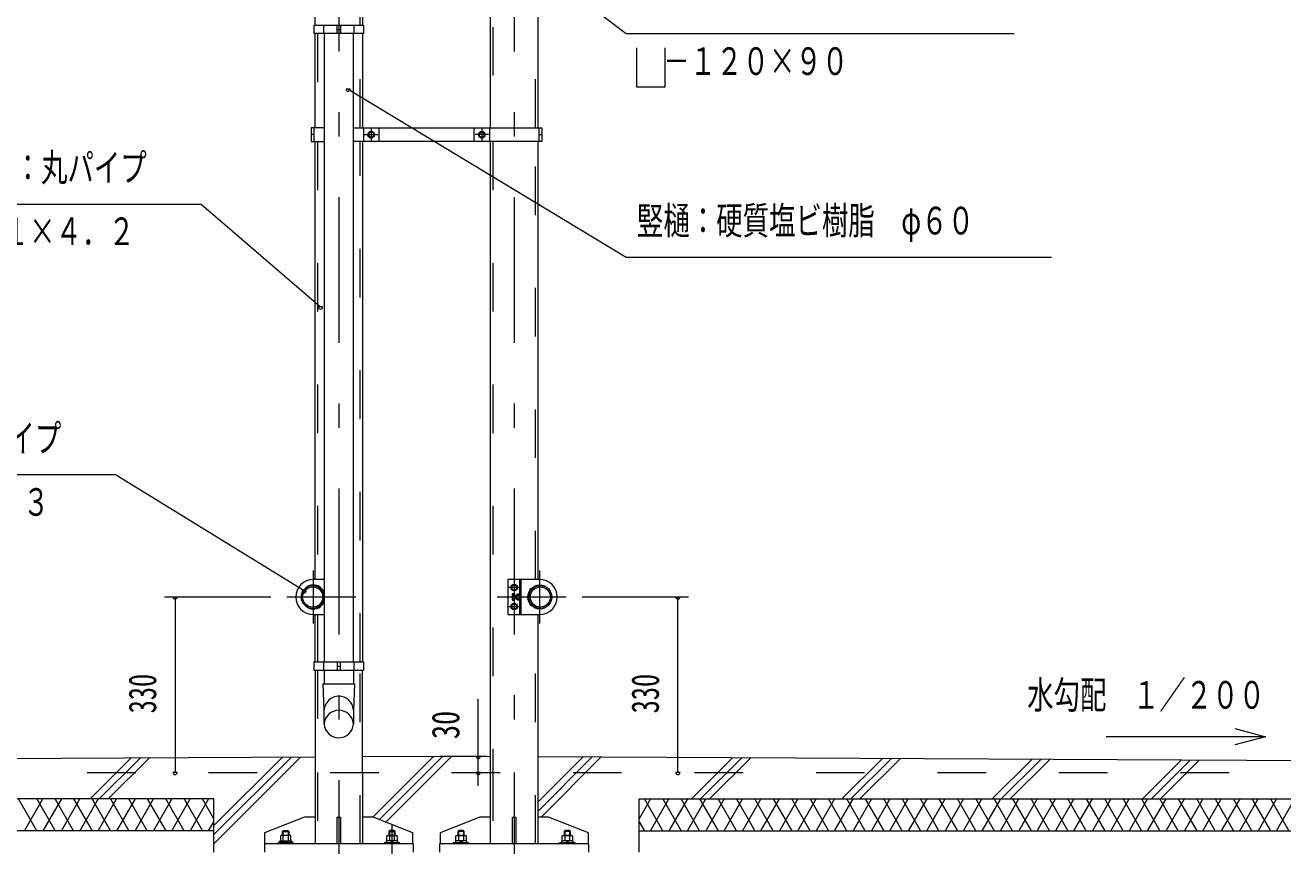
# Model space of a CAD drawing. Units: millimetres, scale not verified. Extents: x -31547 to 31550, y -14700 to 14700.
# Drawn here: x 18732 to 27014, y 1049 to 6454 of the extents above; entities that cross this region are included whole.
import ezdxf
from ezdxf.enums import TextEntityAlignment as Align

# ---------------------------------------------------------------- set-up
doc = ezdxf.new("R2010")
doc.units = ezdxf.units.MM
doc.header["$LTSCALE"] = 80
doc.linetypes.add('USER2', pattern=[10, 4, -6])
doc.linetypes.add('USER3', pattern=[24, 12, -5, 2, -5])
for name, color, linetype, lineweight in [('0-6_2-02BOLD', 7, 'Continuous', 18), ('0-7_2-12HIDDEN', 3, 'USER2', 18), ('0-8_2-22CENTER', 3, 'USER3', 18), ('0-9_2-42THIN', 4, 'Continuous', 18), ('0-A_2-52DIM', 3, 'Continuous', 18), ('0-B_2-62HATCH', 2, 'Continuous', 18)]:
    doc.layers.add(name, color=color, linetype=linetype, lineweight=lineweight)
doc.styles.add('ＭＳ ゴシック', font='')
doc.styles.get('ＭＳ ゴシック').set_extended_font_data('MS Gothic')

msp = doc.modelspace()

# ---------------------------------------------------------------- linework, layer by layer
at = {"layer": '0-6_2-02BOLD'}
for p, q in [((20641.41, 6453.9), (20641.41, 7241.41)), ((21796.42, 5778.4), (21796.42, 7241.41)), ((22108.27, 7241.41), (22108.27, 5778.4)), ((20953.26, 6543.06), (20953.26, 6453.9)), ((20641.41, 5778.4), (20641.41, 6397.9)), ((20695.47, 6453.9), (20695.47, 6397.9)), ((20701.08, 6397.9), (20701.08, 2260.9)), ((20786.66, 6397.9), (20786.66, 6453.9)), ((20786.66, 6425.9), (20808.01, 6425.9)), ((20808.01, 6453.9), (20808.01, 6397.9)), ((20893.61, 2260.9), (20893.61, 6397.9)), ((20899.16, 6397.9), (20899.16, 6453.9)), ((20953.26, 6397.9), (20953.26, 5778.4)), ((20635.82, 5732.91), (20614.47, 5732.91)), ((20635.82, 5687.41), (20635.82, 5778.4)), ((20958.87, 5778.4), (20958.87, 5687.41)), ((21063.87, 5687.41), (21063.87, 5778.4)), ((21685.81, 5778.4), (21685.81, 5687.41)), ((21790.8, 5687.41), (21790.8, 5778.4)), ((22113.85, 5778.4), (22113.85, 5687.41)), ((22113.85, 5732.91), (22135.2, 5732.91)), ((20641.41, 2803.4), (20641.41, 5687.41)), ((20953.26, 5687.41), (20953.26, 2260.9)), ((21796.42, 1532.9), (21796.42, 5687.41)), ((22108.27, 5687.41), (22108.27, 2803.4)), ((20701.08, 2803.4), (20629.34, 2803.4)), ((21987.34, 2803.4), (21987.34, 2572.4)), ((21952.34, 2698.01), (21940.1, 2698.01)), ((21940.1, 2677.8), (21952.34, 2677.8)), ((21969.84, 2698.4), (21952.34, 2698.4)), ((21952.34, 2677.4), (21969.84, 2677.4)), ((21987.34, 2698.01), (21971.61, 2698.01)), ((21971.61, 2677.8), (21987.34, 2677.8)), ((21987.34, 2667.7), (21971.61, 2667.7)), ((22046.14, 2677.4), (22042.29, 2677.4)), ((20629.34, 2572.4), (20701.08, 2572.4)), ((20641.41, 2260.9), (20641.41, 2572.4)), ((22108.26, 2572.4), (22108.26, 1063.9)), ((20695.47, 2260.9), (20695.47, 2204.9)), ((20786.66, 2260.9), (20786.66, 2204.9)), ((20808.01, 2204.9), (20808.01, 2260.9)), ((20899.16, 2204.9), (20899.16, 2260.9)), ((20641.41, 2204.9), (20641.41, 1532.9)), ((20701.06, 2204.9), (20701.06, 2115.78)), ((20786.66, 2232.9), (20808.01, 2232.9)), ((20893.55, 2204.9), (20893.55, 2115.78)), ((20953.26, 1532.9), (20953.26, 2204.9)), ((14339.83, 1602.9), (20641.41, 1634.25)), ((28409.83, 1602.9), (22108.25, 1634.25)), ((20641.4, 1532.9), (20641.4, 1063.9)), ((20953.25, 1532.9), (20953.25, 1063.9)), ((21796.41, 1063.9), (21796.41, 1532.9)), ((20807.83, 1238.9), (20807.83, 1063.9)), ((21962.83, 1238.9), (21962.83, 1063.9)), ((20308.9, 1133.9), (20308.9, 1063.9)), ((20426.33, 1142.98), (20468.34, 1142.98)), ((20430.16, 1082.45), (20430.16, 1114.29)), ((20447.34, 1082.45), (20436.83, 1071.95)), ((20457.83, 1082.45), (20447.34, 1071.95)), ((20464.51, 1114.29), (20464.51, 1082.45)), ((21126.33, 1142.98), (21126.33, 1117.45)), ((21130.16, 1114.29), (21130.16, 1082.45)), ((21136.83, 1082.45), (21147.33, 1071.95)), ((21157.83, 1071.95), (21147.33, 1082.45)), ((21164.51, 1082.45), (21164.51, 1114.29)), ((21585.15, 1114.29), (21585.15, 1082.45)), ((21591.83, 1071.95), (21602.34, 1082.45)), ((21612.84, 1082.45), (21602.34, 1071.95)), ((21616.33, 1149.98), (21623.34, 1142.98)), ((21619.51, 1082.45), (21619.51, 1114.29)), ((22323.33, 1142.98), (22281.33, 1142.98)), ((22285.16, 1114.29), (22285.16, 1082.45)), ((22291.83, 1082.45), (22302.33, 1071.95)), ((22312.82, 1071.95), (22302.33, 1082.45)), ((22319.51, 1082.45), (22319.51, 1114.29)), ((20307.34, 1063.9), (20307.34, 1007.9))]:
    msp.add_line(p, q, dxfattribs=at)
for points in [[(20958.86, 6453.9), (20958.86, 6397.9), (20635.82, 6397.9), (20635.82, 6453.9)], [(20993.43, 5722.81), (21010.93, 5712.69), (21028.43, 5722.81), (21028.43, 5743.01), (21010.93, 5753.12), (20993.43, 5743.01)], [(21721.24, 5722.81), (21738.74, 5712.69), (21756.25, 5722.81), (21756.25, 5743.01), (21738.74, 5753.12), (21721.24, 5743.01)], [(21969.84, 2740.8), (21969.84, 2761.01), (21952.34, 2771.11), (21934.84, 2761.01), (21934.84, 2740.8), (21952.33, 2730.69)], [(21938.34, 2705.05), (21938.34, 2670.75), (21940.1, 2667.7), (21952.34, 2667.7), (21952.34, 2708.11), (21940.1, 2708.11)], [(21969.84, 2614.8), (21969.84, 2635), (21952.34, 2645.11), (21934.84, 2635), (21934.84, 2614.8), (21952.33, 2604.69)], [(20958.86, 2204.9), (20635.82, 2204.9), (20635.82, 2260.9), (20958.86, 2260.9)]]:
    msp.add_lwpolyline(points, close=True, dxfattribs=at)
for points in [[(20701.08, 5778.4), (20614.47, 5778.4), (20614.47, 5687.41), (20701.08, 5687.41)], [(20893.61, 5778.4), (22135.2, 5778.4), (22135.2, 5687.41), (20893.61, 5687.41)], [(22120.34, 2803.4), (21910.35, 2803.4), (21910.35, 2572.4), (22120.34, 2572.4)], [(21971.61, 2667.7), (21969.84, 2670.75), (21969.84, 2705.05), (21971.61, 2708.11), (21987.34, 2708.11)], [(22042.29, 2698.4), (22046.14, 2698.4), (22046.14, 2677.41), (22049.63, 2680.9), (22049.63, 2694.9), (22046.14, 2698.4)], [(20694.07, 2115.79), (20900.57, 2115.79), (20893.57, 1941.96), (20893.57, 1851.51)], [(20701.08, 1851.51), (20701.08, 1941.96), (20694.07, 2115.79)], [(19974.83, 1147.9), (14339.83, 1147.9), (14339.83, 1602.9)], [(21796.41, 1635.81), (21374.84, 1637.9), (20953.26, 1635.81)], [(22774.83, 1147.9), (28409.83, 1147.9), (28409.83, 1602.9)], [(19974.83, 1007.9), (19974.83, 1357.9), (14339.83, 1357.9)], [(22774.83, 1007.9), (22774.83, 1357.9), (28409.83, 1357.9)], [(20641.41, 1238.9), (20571.41, 1238.9), (20308.9, 1133.9)], [(20786.83, 1063.9), (20786.83, 1238.9), (20807.83, 1238.9)], [(21285.76, 1063.9), (21285.76, 1133.9), (21023.25, 1238.9), (20953.26, 1238.9)], [(21796.41, 1238.9), (21726.41, 1238.9), (21463.91, 1133.9), (21463.91, 1063.9)], [(21941.83, 1063.9), (21941.83, 1238.9), (21962.83, 1238.9)], [(22440.76, 1063.9), (22440.76, 1133.9), (22178.26, 1238.9), (22108.25, 1238.9)], [(20409.71, 1071.95), (20409.71, 1082.45), (20484.96, 1082.45), (20484.96, 1071.95)], [(20481.68, 1082.45), (20481.68, 1114.29), (20476.21, 1117.45), (20418.46, 1117.45), (20412.98, 1114.29), (20412.98, 1082.45)], [(20426.33, 1117.45), (20426.33, 1142.98), (20433.34, 1149.98), (20461.33, 1149.98), (20468.34, 1142.98), (20468.34, 1117.45)], [(21184.96, 1071.95), (21184.96, 1082.45), (21109.71, 1082.45), (21109.71, 1071.95)], [(21112.98, 1082.45), (21112.98, 1114.29), (21118.46, 1117.45), (21176.2, 1117.45), (21181.69, 1114.29), (21181.69, 1082.45)], [(21168.33, 1117.45), (21168.33, 1142.98), (21161.33, 1149.98), (21133.33, 1149.98), (21126.33, 1142.98), (21168.33, 1142.98)], [(21639.96, 1071.95), (21639.96, 1082.45), (21564.71, 1082.45), (21564.71, 1071.95)], [(21567.99, 1082.45), (21567.99, 1114.29), (21573.45, 1117.45), (21631.21, 1117.45), (21636.69, 1114.29), (21636.69, 1082.45)], [(21616.33, 1149.98), (21588.33, 1149.98), (21581.33, 1142.98)], [(21623.34, 1117.45), (21623.34, 1142.98), (21581.33, 1142.98), (21581.33, 1117.45)], [(22339.96, 1071.95), (22339.96, 1082.45), (22264.71, 1082.45), (22264.71, 1071.95)], [(22267.98, 1082.45), (22267.98, 1114.29), (22273.45, 1117.45), (22331.21, 1117.45), (22336.69, 1114.29), (22336.69, 1082.45)], [(22323.33, 1117.45), (22323.33, 1142.98), (22316.33, 1149.98), (22288.33, 1149.98), (22281.33, 1142.98), (22281.33, 1117.45)], [(20307.34, 1063.9), (21287.34, 1063.9), (21287.34, 1007.9)], [(20496.33, 1063.9), (20496.33, 1071.95), (20398.34, 1071.95), (20398.34, 1063.9)], [(21098.33, 1063.9), (21098.33, 1071.95), (21196.34, 1071.95), (21196.34, 1063.9)], [(21462.33, 1007.9), (21462.33, 1063.9), (22442.33, 1063.9), (22442.33, 1007.9)], [(21553.34, 1063.9), (21553.34, 1071.95), (21651.33, 1071.95), (21651.33, 1063.9)], [(22253.33, 1063.9), (22253.33, 1071.95), (22351.34, 1071.95), (22351.34, 1063.9)]]:
    msp.add_lwpolyline(points, dxfattribs=at)
for centre, radius in [((21010.93, 5732.91), 21.88), ((21010.93, 5732.91), 17.15), ((21738.74, 5732.91), 21.88), ((21738.74, 5732.91), 17.15), ((20625.31, 2687.9), 74.72), ((20625.31, 2687.9), 66.67), ((21952.34, 2750.9), 21.88), ((21952.34, 2750.9), 17.15), ((22120.34, 2687.9), 78.75), ((22124.36, 2687.9), 74.72), ((22124.36, 2687.9), 66.67), ((21952.34, 2624.9), 21.88), ((21952.34, 2624.9), 17.15)]:
    msp.add_circle(centre, radius, dxfattribs=at)
for centre, radius, start, end in [((20629.34, 2687.9), 115.5, 90, 270), ((20629.34, 2687.9), 78.75, 24.35744, 335.64256), ((22120.34, 2687.9), 115.5, 270, 90), ((21946.44, 2703.06), 8.11, 180, 218.54623), ((21968.12, 2687.91), 29.79, 160.17088, 199.83133), ((21946.45, 2672.75), 8.11, 141.46857, 180), ((21999.62, 2687.9), 29.79, 160.16867, 199.82912), ((21977.95, 2703.06), 8.11, 180, 218.53143), ((21977.95, 2672.75), 8.11, 141.45377, 180), ((20797.34, 1938.53), 96.43, 3.55867, 176.44133), ((20797.34, 1845.52), 96.43, 3.55867, 176.44133), ((20797.34, 1857.5), 96.44, 183.56303, 356.43697), ((20421.57, 1104.21), 13.24, 49.5701, 90), ((20447.34, 1069.22), 48.23, 69.13593, 110.86406), ((20473.1, 1104.21), 13.24, 90, 130.42989), ((21121.57, 1104.21), 13.24, 49.57011, 90), ((21147.33, 1069.22), 48.23, 69.13594, 110.86407), ((21173.1, 1104.21), 13.24, 90, 130.4299), ((21576.57, 1104.21), 13.24, 49.5701, 90), ((21602.34, 1069.22), 48.23, 69.13593, 110.86406), ((21628.1, 1104.21), 13.24, 90, 130.42989), ((22276.57, 1104.21), 13.24, 49.57011, 90), ((22302.33, 1069.22), 48.23, 69.13594, 110.86407), ((22328.11, 1104.21), 13.24, 90, 130.4299)]:
    msp.add_arc(centre, radius, start, end, dxfattribs=at)
at = {"layer": '0-7_2-12HIDDEN'}
for p, q in [((20656.11, 7241.41), (20656.11, 6453.9)), ((21811.12, 7241.41), (21811.12, 5778.4)), ((22093.57, 5778.4), (22093.57, 7241.41)), ((20938.56, 6453.9), (20938.56, 6537.72)), ((20656.11, 6397.9), (20656.11, 5778.4)), ((20938.56, 5778.4), (20938.56, 6397.9)), ((20656.11, 5687.41), (20656.11, 2803.4)), ((20938.56, 2260.9), (20938.56, 5687.41)), ((21811.12, 5687.41), (21811.12, 1532.9)), ((22093.57, 2803.4), (22093.57, 5687.41)), ((21998.54, 2572.4), (21998.54, 2803.4)), ((20656.11, 2572.4), (20656.11, 2260.9)), ((22093.57, 1063.9), (22093.57, 2572.4)), ((20656.11, 2204.9), (20656.11, 1532.9)), ((20938.55, 1063.9), (20938.55, 2204.9)), ((14339.84, 1532.9), (28409.84, 1532.9)), ((20656.1, 1532.9), (20656.1, 1063.9)), ((21811.11, 1532.9), (21811.11, 1063.9))]:
    msp.add_line(p, q, dxfattribs=at)
at = {"layer": '0-8_2-22CENTER'}
for p, q in [((20797.34, 7241.41), (20797.34, -1281.07)), ((21952.34, 7241.41), (21952.34, 1532.9)), ((20967.17, 5732.91), (21054.68, 5732.91)), ((21010.93, 5776.65), (21010.93, 5689.16)), ((21782.49, 5732.91), (21694.98, 5732.91)), ((21738.74, 5776.65), (21738.74, 5689.16)), ((20629.34, 2862.9), (20629.34, 2512.9)), ((22120.34, 2512.9), (22120.34, 2862.9)), ((21996.09, 2750.9), (21908.59, 2750.9)), ((20909.33, 2687.9), (20454.34, 2687.9)), ((22295.33, 2687.9), (21840.34, 2687.9)), ((21906.3, 2624.9), (21996.09, 2624.9)), ((21952.33, 1532.9), (21952.33, -1281.07)), ((20447.34, -528.6), (20447.34, 1191.98)), ((21147.33, 1191.98), (21147.33, -528.6)), ((21602.34, -528.6), (21602.34, 1191.98)), ((22302.33, -528.6), (22302.33, 1191.98))]:
    msp.add_line(p, q, dxfattribs=at)
at = {"layer": '0-9_2-42THIN'}
for p, q in [((21952.34, 2695.6), (21969.84, 2695.6)), ((21969.84, 2680.2), (21952.34, 2680.2)), ((22048.93, 2695.6), (22041.96, 2695.6)), ((22041.96, 2680.2), (22048.93, 2680.2)), ((20431.58, 1117.45), (20431.58, 1148.23)), ((20463.09, 1148.23), (20463.09, 1117.45)), ((21131.59, 1148.23), (21131.59, 1117.45)), ((21163.08, 1117.45), (21163.08, 1148.23)), ((21586.58, 1117.45), (21586.58, 1148.23)), ((21618.09, 1148.23), (21618.09, 1117.45)), ((22286.58, 1148.23), (22286.58, 1117.45)), ((22318.08, 1117.45), (22318.08, 1148.23))]:
    msp.add_line(p, q, dxfattribs=at)
at = {"layer": '0-A_2-52DIM'}
for p, q in [((20872.79, 6033), (20844.79, 6033)), ((20690.89, 4597.82), (20662.89, 4597.82)), ((19327.34, 3492.9), (17367.33, 3492.9)), ((20569, 2728.79), (19327.33, 3492.9)), ((20349.34, 2687.9), (19649.34, 2687.9)), ((19733.34, 2687.9), (19705.34, 2687.9)), ((19719.34, 2687.9), (19719.34, 1532.9)), ((20583, 2728.79), (20555, 2728.79)), ((23100.33, 2687.9), (22400.34, 2687.9)), ((23044.34, 2687.9), (23016.34, 2687.9)), ((23030.34, 1532.9), (23030.34, 2687.9)), ((21715.78, 1445.03), (21715.78, 2015.9)), ((26900.26, 1767.69), (25850.26, 1767.69)), ((21771.51, 1637.9), (21464.56, 1637.9)), ((21729.78, 1637.9), (21701.78, 1637.9)), ((19733.34, 1532.9), (19705.34, 1532.9)), ((21729.78, 1532.9), (21701.78, 1532.9)), ((23044.34, 1532.9), (23016.34, 1532.9))]:
    msp.add_line(p, q, dxfattribs=at)
for points in [[(25245.2, 6396.09), (22690.19, 6396.09), (21601.64, 7220.38)], [(22944.49, 6303.61), (22944.49, 6046.09), (22760.19, 6046.09), (22760.19, 6303.61)], [(20858.79, 6033), (22690.19, 4926.09), (25490.2, 4926.09)], [(17929.94, 5275.48), (19889.93, 5275.48), (20676.89, 4597.82)], [(26697.42, 1822.04), (26900.26, 1767.69), (26697.42, 1713.33)]]:
    msp.add_lwpolyline(points, dxfattribs=at)
for centre in [(20858.79, 6033), (20676.89, 4597.82), (19719.34, 2687.9), (20569, 2728.79), (23030.34, 2687.9), (21715.78, 1637.9), (19719.34, 1532.9), (21715.78, 1532.9), (23030.34, 1532.9)]:
    msp.add_arc(centre, 14, 180, 0, dxfattribs=at)
at = {"layer": '0-B_2-62HATCH'}
for p, q in [((19160.55, 1357.9), (19430.87, 1628.23)), ((19490.56, 1628.53), (19219.94, 1357.9)), ((19279.33, 1357.9), (19550.26, 1628.83)), ((19974.83, 1063.45), (20545.16, 1633.77)), ((20485.47, 1633.48), (19974.83, 1122.85)), ((19974.83, 1182.24), (20425.77, 1633.18)), ((21021.44, 1238.9), (21420.21, 1637.68)), ((21479.32, 1637.38), (21064.39, 1222.45)), ((21106.82, 1205.48), (21538.42, 1637.09)), ((22405.26, 1632.78), (22108.26, 1335.78)), ((22108.26, 1276.38), (22464.36, 1632.48)), ((22523.46, 1632.19), (22130.18, 1238.9)), ((23120.34, 1357.9), (23390.31, 1627.88)), ((23449.41, 1627.58), (23179.73, 1357.9)), ((23239.13, 1357.9), (23508.52, 1627.29)), ((24110.29, 1357.9), (24375.36, 1622.97)), ((24169.69, 1357.9), (24434.46, 1622.68)), ((24493.56, 1622.39), (24229.08, 1357.9)), ((25100.23, 1357.9), (25360.4, 1618.07)), ((25419.51, 1617.78), (25159.63, 1357.9)), ((25219.03, 1357.9), (25478.62, 1617.49)), ((26090.19, 1357.9), (26345.46, 1613.17)), ((26404.56, 1612.88), (26149.59, 1357.9)), ((26208.98, 1357.9), (26463.66, 1612.59)), ((18808.51, 1147.9), (18687.26, 1357.9)), ((18727.68, 1147.9), (18848.92, 1357.9)), ((18808.51, 1357.9), (18929.75, 1147.9)), ((18970.17, 1357.9), (18848.92, 1147.9)), ((19051, 1147.9), (18929.75, 1357.9)), ((18970.16, 1147.9), (19091.41, 1357.9)), ((19051, 1357.9), (19172.24, 1147.9)), ((19212.65, 1357.9), (19091.41, 1147.9)), ((19293.48, 1147.9), (19172.24, 1357.9)), ((19212.65, 1147.9), (19333.89, 1357.9)), ((19293.48, 1357.9), (19414.72, 1147.9)), ((19455.14, 1357.9), (19333.89, 1147.9)), ((19535.97, 1147.9), (19414.72, 1357.9)), ((19455.14, 1147.9), (19576.38, 1357.9)), ((19535.97, 1357.9), (19657.21, 1147.9)), ((19697.63, 1357.9), (19576.38, 1147.9)), ((19778.46, 1147.9), (19657.21, 1357.9)), ((19697.63, 1147.9), (19818.87, 1357.9)), ((19778.46, 1357.9), (19899.69, 1147.9)), ((19940.11, 1357.9), (19818.87, 1147.9)), ((19974.83, 1227.77), (19899.69, 1357.9)), ((22849.95, 1357.9), (22774.83, 1227.79)), ((22930.79, 1147.9), (22809.54, 1357.9)), ((22849.95, 1147.9), (22971.2, 1357.9)), ((22930.79, 1357.9), (23052.03, 1147.9)), ((23092.44, 1357.9), (22971.2, 1147.9)), ((23173.27, 1147.9), (23052.03, 1357.9)), ((23092.44, 1147.9), (23213.68, 1357.9)), ((23173.27, 1357.9), (23294.51, 1147.9)), ((23334.93, 1357.9), (23213.68, 1147.9)), ((23415.76, 1147.9), (23294.51, 1357.9)), ((23334.93, 1147.9), (23456.17, 1357.9)), ((23415.76, 1357.9), (23537, 1147.9)), ((23577.42, 1357.9), (23456.17, 1147.9)), ((23658.24, 1147.9), (23537, 1357.9)), ((23577.42, 1147.9), (23698.66, 1357.9)), ((23658.24, 1357.9), (23779.49, 1147.9)), ((23819.9, 1357.9), (23698.66, 1147.9)), ((23900.73, 1147.9), (23779.5, 1357.9)), ((23819.9, 1147.9), (23941.14, 1357.9)), ((23900.73, 1357.9), (24021.97, 1147.9)), ((24062.39, 1357.9), (23941.15, 1147.9)), ((24143.22, 1147.9), (24021.97, 1357.9)), ((24062.39, 1147.9), (24183.64, 1357.9)), ((24264.47, 1147.9), (24143.22, 1357.9)), ((24304.88, 1357.9), (24183.64, 1147.9)), ((24264.47, 1357.9), (24385.71, 1147.9)), ((24426.13, 1357.9), (24304.88, 1147.9)), ((24506.95, 1147.9), (24385.71, 1357.9)), ((24426.13, 1147.9), (24547.36, 1357.9)), ((24506.95, 1357.9), (24628.19, 1147.9)), ((24668.61, 1357.9), (24547.36, 1147.9)), ((24749.44, 1147.9), (24628.19, 1357.9)), ((24668.61, 1147.9), (24789.85, 1357.9)), ((24749.44, 1357.9), (24870.68, 1147.9)), ((24911.1, 1357.9), (24789.85, 1147.9)), ((24991.93, 1147.9), (24870.68, 1357.9)), ((24911.1, 1147.9), (25032.34, 1357.9)), ((24991.93, 1357.9), (25113.18, 1147.9)), ((25153.59, 1357.9), (25032.34, 1147.9)), ((25234.41, 1147.9), (25113.18, 1357.9)), ((25153.59, 1147.9), (25274.82, 1357.9)), ((25234.41, 1357.9), (25355.65, 1147.9)), ((25396.07, 1357.9), (25274.83, 1147.9)), ((25476.9, 1147.9), (25355.65, 1357.9)), ((25396.07, 1147.9), (25517.31, 1357.9)), ((25476.9, 1357.9), (25598.15, 1147.9)), ((25638.56, 1357.9), (25517.31, 1147.9)), ((25719.39, 1147.9), (25598.15, 1357.9)), ((25638.56, 1147.9), (25759.81, 1357.9)), ((25719.39, 1357.9), (25840.63, 1147.9)), ((25881.04, 1357.9), (25759.81, 1147.9)), ((25961.87, 1147.9), (25840.63, 1357.9)), ((25881.04, 1147.9), (26002.29, 1357.9)), ((25961.87, 1357.9), (26083.12, 1147.9)), ((26123.53, 1357.9), (26002.29, 1147.9)), ((26083.12, 1357.9), (26204.36, 1147.9)), ((26123.53, 1147.9), (26244.77, 1357.9)), ((26325.61, 1147.9), (26204.37, 1357.9)), ((26244.77, 1147.9), (26366.03, 1357.9)), ((26325.61, 1357.9), (26446.85, 1147.9)), ((26487.27, 1357.9), (26366.03, 1147.9)), ((26568.09, 1147.9), (26446.86, 1357.9)), ((26487.27, 1147.9), (26608.5, 1357.9)), ((26568.09, 1357.9), (26689.34, 1147.9)), ((26729.75, 1357.9), (26608.51, 1147.9)), ((26810.58, 1147.9), (26689.34, 1357.9)), ((26729.75, 1147.9), (26851, 1357.9)), ((26810.58, 1357.9), (26931.83, 1147.9)), ((26972.24, 1357.9), (26851, 1147.9)), ((26931.83, 1357.9), (27053.07, 1147.9)), ((26972.24, 1147.9), (27093.49, 1357.9)), ((19940.11, 1147.9), (19974.83, 1208.04)), ((22774.83, 1208.02), (22809.54, 1147.9))]:
    msp.add_line(p, q, dxfattribs=at)

# ---------------------------------------------------------------- texts
at = {"layer": '0-A_2-52DIM', "color": 7, "style": 'ＭＳ ゴシック', "width": 0.7}
for s, p in [('\u3000－１２０×９０', (22760.19, 6070.96)), ('柱・梁：丸パイプ', (18139.94, 5370.36)), ('竪樋：硬質塩ビ樹脂\u3000φ６０', (22760.19, 5020.97)), ('φ８９．１×４．２', (17929.94, 4950.35)), ('車止め：丸パイプ', (17577.33, 3587.78)), ('φ４２．７×２．３', (17367.33, 3167.77)), ('水勾配\u3000１／２００', (25330.1, 1897.56))]:
    msp.add_text(s, height=182.3, dxfattribs=at).set_placement(p, align=Align.BOTTOM_LEFT)
at = {"layer": '0-A_2-52DIM', "color": 7, "style": 'ＭＳ ゴシック'}
for s, width, p in [('330', 0.7, (19649.34, 1921.65)), ('330', 0.7, (22960.34, 1921.65)), ('30', 0.75, (21645.78, 1752.26))]:
    msp.add_text(s, height=182.3, rotation=90, dxfattribs=dict(at, width=width)).set_placement(p, align=Align.BOTTOM_LEFT)

doc.saveas('drawing.dxf')
